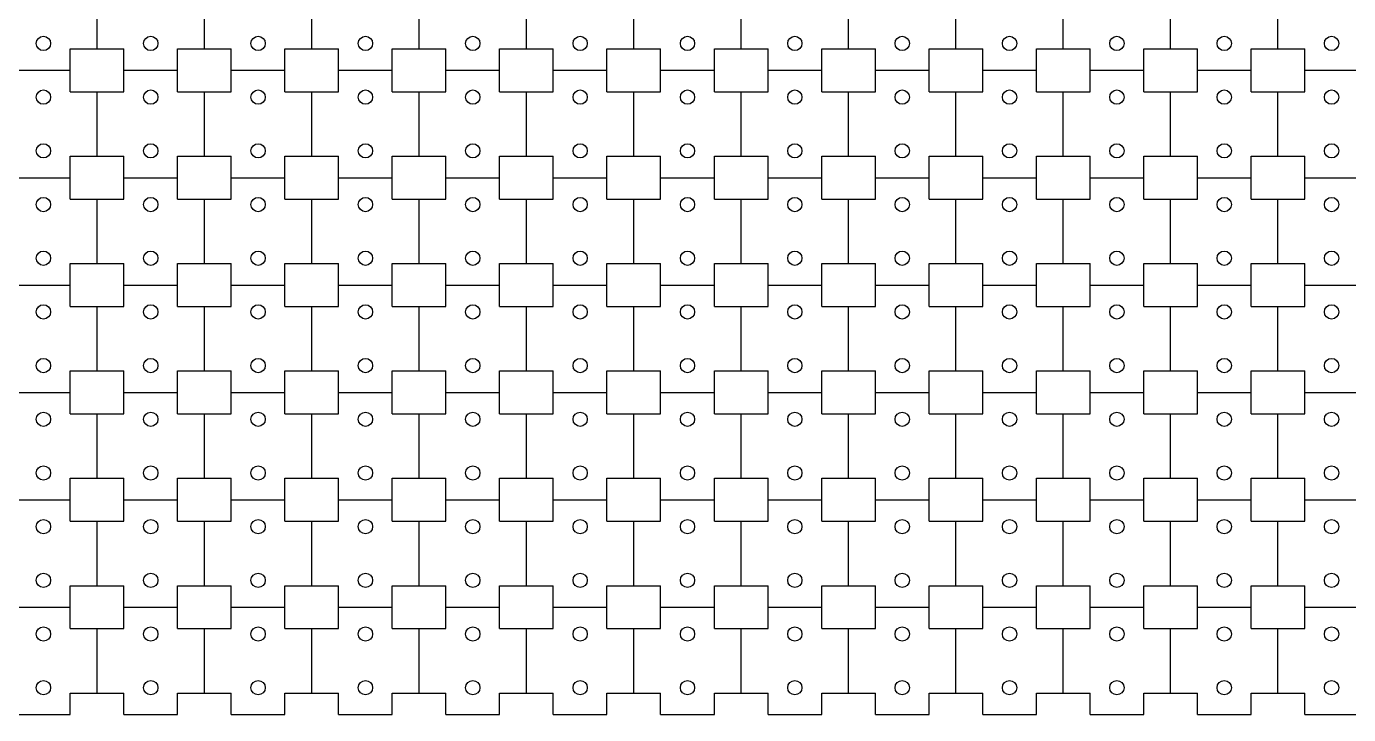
# Model space of a CAD drawing. Header units: millimetres. Extents: x 0 to 1500, y 0 to 750.
# Drawn here: x 370.2 to 739.8, y 0 to 192.2 of the extents above; entities that cross this region are included whole.
import ezdxf

# ---------------------------------------------------------------- set-up
doc = ezdxf.new("R2010")
doc.units = ezdxf.units.MM

msp = doc.modelspace()

# ---------------------------------------------------------------- linework, layer by layer
at = {"color": 7}
for p, q in [((390, 186), (390, 195)), ((420, 186), (420, 195)), ((450, 186), (450, 195)), ((480, 186), (480, 195)), ((510, 186), (510, 195)), ((540, 186), (540, 195)), ((570, 186), (570, 195)), ((600, 186), (600, 195)), ((630, 186), (630, 195)), ((660, 186), (660, 195)), ((690, 186), (690, 195)), ((720, 186), (720, 195)), ((382.5, 180), (382.5, 186)), ((382.5, 186), (390, 186)), ((390, 186), (397.5, 186)), ((397.5, 180), (397.5, 186)), ((412.5, 180), (412.5, 186)), ((412.5, 186), (420, 186)), ((420, 186), (427.5, 186)), ((427.5, 180), (427.5, 186)), ((442.5, 180), (442.5, 186)), ((442.5, 186), (450, 186)), ((450, 186), (457.5, 186)), ((457.5, 180), (457.5, 186)), ((472.5, 180), (472.5, 186)), ((472.5, 186), (480, 186)), ((480, 186), (487.5, 186)), ((487.5, 180), (487.5, 186)), ((502.5, 180), (502.5, 186)), ((502.5, 186), (510, 186)), ((510, 186), (517.5, 186)), ((517.5, 180), (517.5, 186)), ((532.5, 180), (532.5, 186)), ((532.5, 186), (540, 186)), ((540, 186), (547.5, 186)), ((547.5, 180), (547.5, 186)), ((562.5, 180), (562.5, 186)), ((562.5, 186), (570, 186)), ((570, 186), (577.5, 186)), ((577.5, 180), (577.5, 186)), ((592.5, 180), (592.5, 186)), ((592.5, 186), (600, 186)), ((600, 186), (607.5, 186)), ((607.5, 180), (607.5, 186)), ((622.5, 180), (622.5, 186)), ((622.5, 186), (630, 186)), ((630, 186), (637.5, 186)), ((637.5, 180), (637.5, 186)), ((652.5, 180), (652.5, 186)), ((652.5, 186), (660, 186)), ((660, 186), (667.5, 186)), ((667.5, 180), (667.5, 186)), ((682.5, 180), (682.5, 186)), ((682.5, 186), (690, 186)), ((690, 186), (697.5, 186)), ((697.5, 180), (697.5, 186)), ((712.5, 180), (712.5, 186)), ((712.5, 186), (720, 186)), ((720, 186), (727.5, 186)), ((727.5, 180), (727.5, 186)), ((367.5, 180), (375, 180)), ((375, 180), (382.5, 180)), ((382.5, 174), (382.5, 180)), ((397.5, 174), (397.5, 180)), ((397.5, 180), (405, 180)), ((405, 180), (412.5, 180)), ((412.5, 174), (412.5, 180)), ((427.5, 174), (427.5, 180)), ((427.5, 180), (435, 180)), ((435, 180), (442.5, 180)), ((442.5, 174), (442.5, 180)), ((457.5, 174), (457.5, 180)), ((457.5, 180), (465, 180)), ((465, 180), (472.5, 180)), ((472.5, 174), (472.5, 180)), ((487.5, 174), (487.5, 180)), ((487.5, 180), (495, 180)), ((495, 180), (502.5, 180)), ((502.5, 174), (502.5, 180)), ((517.5, 174), (517.5, 180)), ((517.5, 180), (525, 180)), ((525, 180), (532.5, 180)), ((532.5, 174), (532.5, 180)), ((547.5, 174), (547.5, 180)), ((547.5, 180), (555, 180)), ((555, 180), (562.5, 180)), ((562.5, 174), (562.5, 180)), ((577.5, 174), (577.5, 180)), ((577.5, 180), (585, 180)), ((585, 180), (592.5, 180)), ((592.5, 174), (592.5, 180)), ((607.5, 174), (607.5, 180)), ((607.5, 180), (615, 180)), ((615, 180), (622.5, 180)), ((622.5, 174), (622.5, 180)), ((637.5, 174), (637.5, 180)), ((637.5, 180), (645, 180)), ((645, 180), (652.5, 180)), ((652.5, 174), (652.5, 180)), ((667.5, 174), (667.5, 180)), ((667.5, 180), (675, 180)), ((675, 180), (682.5, 180)), ((682.5, 174), (682.5, 180)), ((697.5, 174), (697.5, 180)), ((697.5, 180), (705, 180)), ((705, 180), (712.5, 180)), ((712.5, 174), (712.5, 180)), ((727.5, 174), (727.5, 180)), ((727.5, 180), (735, 180)), ((735, 180), (742.5, 180)), ((382.5, 174), (390, 174)), ((390, 165), (390, 174)), ((390, 174), (397.5, 174)), ((412.5, 174), (420, 174)), ((420, 165), (420, 174)), ((420, 174), (427.5, 174)), ((442.5, 174), (450, 174)), ((450, 165), (450, 174)), ((450, 174), (457.5, 174)), ((472.5, 174), (480, 174)), ((480, 165), (480, 174)), ((480, 174), (487.5, 174)), ((502.5, 174), (510, 174)), ((510, 165), (510, 174)), ((510, 174), (517.5, 174)), ((532.5, 174), (540, 174)), ((540, 165), (540, 174)), ((540, 174), (547.5, 174)), ((562.5, 174), (570, 174)), ((570, 165), (570, 174)), ((570, 174), (577.5, 174)), ((592.5, 174), (600, 174)), ((600, 165), (600, 174)), ((600, 174), (607.5, 174)), ((622.5, 174), (630, 174)), ((630, 165), (630, 174)), ((630, 174), (637.5, 174)), ((652.5, 174), (660, 174)), ((660, 165), (660, 174)), ((660, 174), (667.5, 174)), ((682.5, 174), (690, 174)), ((690, 165), (690, 174)), ((690, 174), (697.5, 174)), ((712.5, 174), (720, 174)), ((720, 165), (720, 174)), ((720, 174), (727.5, 174)), ((390, 156), (390, 165)), ((420, 156), (420, 165)), ((450, 156), (450, 165)), ((480, 156), (480, 165)), ((510, 156), (510, 165)), ((540, 156), (540, 165)), ((570, 156), (570, 165)), ((600, 156), (600, 165)), ((630, 156), (630, 165)), ((660, 156), (660, 165)), ((690, 156), (690, 165)), ((720, 156), (720, 165)), ((382.5, 150), (382.5, 156)), ((382.5, 156), (390, 156)), ((390, 156), (397.5, 156)), ((397.5, 150), (397.5, 156)), ((412.5, 150), (412.5, 156)), ((412.5, 156), (420, 156)), ((420, 156), (427.5, 156)), ((427.5, 150), (427.5, 156)), ((442.5, 150), (442.5, 156)), ((442.5, 156), (450, 156)), ((450, 156), (457.5, 156)), ((457.5, 150), (457.5, 156)), ((472.5, 150), (472.5, 156)), ((472.5, 156), (480, 156)), ((480, 156), (487.5, 156)), ((487.5, 150), (487.5, 156)), ((502.5, 150), (502.5, 156)), ((502.5, 156), (510, 156)), ((510, 156), (517.5, 156)), ((517.5, 150), (517.5, 156)), ((532.5, 150), (532.5, 156)), ((532.5, 156), (540, 156)), ((540, 156), (547.5, 156)), ((547.5, 150), (547.5, 156)), ((562.5, 150), (562.5, 156)), ((562.5, 156), (570, 156)), ((570, 156), (577.5, 156)), ((577.5, 150), (577.5, 156)), ((592.5, 150), (592.5, 156)), ((592.5, 156), (600, 156)), ((600, 156), (607.5, 156)), ((607.5, 150), (607.5, 156)), ((622.5, 150), (622.5, 156)), ((622.5, 156), (630, 156)), ((630, 156), (637.5, 156)), ((637.5, 150), (637.5, 156)), ((652.5, 150), (652.5, 156)), ((652.5, 156), (660, 156)), ((660, 156), (667.5, 156)), ((667.5, 150), (667.5, 156)), ((682.5, 150), (682.5, 156)), ((682.5, 156), (690, 156)), ((690, 156), (697.5, 156)), ((697.5, 150), (697.5, 156)), ((712.5, 150), (712.5, 156)), ((712.5, 156), (720, 156)), ((720, 156), (727.5, 156)), ((727.5, 150), (727.5, 156)), ((367.5, 150), (375, 150)), ((375, 150), (382.5, 150)), ((382.5, 144), (382.5, 150)), ((397.5, 144), (397.5, 150)), ((397.5, 150), (405, 150)), ((405, 150), (412.5, 150)), ((412.5, 144), (412.5, 150)), ((427.5, 144), (427.5, 150)), ((427.5, 150), (435, 150)), ((435, 150), (442.5, 150)), ((442.5, 144), (442.5, 150)), ((457.5, 144), (457.5, 150)), ((457.5, 150), (465, 150)), ((465, 150), (472.5, 150)), ((472.5, 144), (472.5, 150)), ((487.5, 144), (487.5, 150)), ((487.5, 150), (495, 150)), ((495, 150), (502.5, 150)), ((502.5, 144), (502.5, 150)), ((517.5, 144), (517.5, 150)), ((517.5, 150), (525, 150)), ((525, 150), (532.5, 150)), ((532.5, 144), (532.5, 150)), ((547.5, 144), (547.5, 150)), ((547.5, 150), (555, 150)), ((555, 150), (562.5, 150)), ((562.5, 144), (562.5, 150)), ((577.5, 144), (577.5, 150)), ((577.5, 150), (585, 150)), ((585, 150), (592.5, 150)), ((592.5, 144), (592.5, 150)), ((607.5, 144), (607.5, 150)), ((607.5, 150), (615, 150)), ((615, 150), (622.5, 150)), ((622.5, 144), (622.5, 150)), ((637.5, 144), (637.5, 150)), ((637.5, 150), (645, 150)), ((645, 150), (652.5, 150)), ((652.5, 144), (652.5, 150)), ((667.5, 144), (667.5, 150)), ((667.5, 150), (675, 150)), ((675, 150), (682.5, 150)), ((682.5, 144), (682.5, 150)), ((697.5, 144), (697.5, 150)), ((697.5, 150), (705, 150)), ((705, 150), (712.5, 150)), ((712.5, 144), (712.5, 150)), ((727.5, 144), (727.5, 150)), ((727.5, 150), (735, 150)), ((735, 150), (742.5, 150)), ((382.5, 144), (390, 144)), ((390, 135), (390, 144)), ((390, 144), (397.5, 144)), ((412.5, 144), (420, 144)), ((420, 135), (420, 144)), ((420, 144), (427.5, 144)), ((442.5, 144), (450, 144)), ((450, 135), (450, 144)), ((450, 144), (457.5, 144)), ((472.5, 144), (480, 144)), ((480, 135), (480, 144)), ((480, 144), (487.5, 144)), ((502.5, 144), (510, 144)), ((510, 135), (510, 144)), ((510, 144), (517.5, 144)), ((532.5, 144), (540, 144)), ((540, 135), (540, 144)), ((540, 144), (547.5, 144)), ((562.5, 144), (570, 144)), ((570, 135), (570, 144)), ((570, 144), (577.5, 144)), ((592.5, 144), (600, 144)), ((600, 135), (600, 144)), ((600, 144), (607.5, 144)), ((622.5, 144), (630, 144)), ((630, 135), (630, 144)), ((630, 144), (637.5, 144)), ((652.5, 144), (660, 144)), ((660, 135), (660, 144)), ((660, 144), (667.5, 144)), ((682.5, 144), (690, 144)), ((690, 135), (690, 144)), ((690, 144), (697.5, 144)), ((712.5, 144), (720, 144)), ((720, 135), (720, 144)), ((720, 144), (727.5, 144)), ((390, 126), (390, 135)), ((420, 126), (420, 135)), ((450, 126), (450, 135)), ((480, 126), (480, 135)), ((510, 126), (510, 135)), ((540, 126), (540, 135)), ((570, 126), (570, 135)), ((600, 126), (600, 135)), ((630, 126), (630, 135)), ((660, 126), (660, 135)), ((690, 126), (690, 135)), ((720, 126), (720, 135)), ((382.5, 120), (382.5, 126)), ((382.5, 126), (390, 126)), ((390, 126), (397.5, 126)), ((397.5, 120), (397.5, 126)), ((412.5, 120), (412.5, 126)), ((412.5, 126), (420, 126)), ((420, 126), (427.5, 126)), ((427.5, 120), (427.5, 126)), ((442.5, 120), (442.5, 126)), ((442.5, 126), (450, 126)), ((450, 126), (457.5, 126)), ((457.5, 120), (457.5, 126)), ((472.5, 120), (472.5, 126)), ((472.5, 126), (480, 126)), ((480, 126), (487.5, 126)), ((487.5, 120), (487.5, 126)), ((502.5, 120), (502.5, 126)), ((502.5, 126), (510, 126)), ((510, 126), (517.5, 126)), ((517.5, 120), (517.5, 126)), ((532.5, 120), (532.5, 126)), ((532.5, 126), (540, 126)), ((540, 126), (547.5, 126)), ((547.5, 120), (547.5, 126)), ((562.5, 120), (562.5, 126)), ((562.5, 126), (570, 126)), ((570, 126), (577.5, 126)), ((577.5, 120), (577.5, 126)), ((592.5, 120), (592.5, 126)), ((592.5, 126), (600, 126)), ((600, 126), (607.5, 126)), ((607.5, 120), (607.5, 126)), ((622.5, 120), (622.5, 126)), ((622.5, 126), (630, 126)), ((630, 126), (637.5, 126)), ((637.5, 120), (637.5, 126)), ((652.5, 120), (652.5, 126)), ((652.5, 126), (660, 126)), ((660, 126), (667.5, 126)), ((667.5, 120), (667.5, 126)), ((682.5, 120), (682.5, 126)), ((682.5, 126), (690, 126)), ((690, 126), (697.5, 126)), ((697.5, 120), (697.5, 126)), ((712.5, 120), (712.5, 126)), ((712.5, 126), (720, 126)), ((720, 126), (727.5, 126)), ((727.5, 120), (727.5, 126)), ((367.5, 120), (375, 120)), ((375, 120), (382.5, 120)), ((382.5, 114), (382.5, 120)), ((397.5, 114), (397.5, 120)), ((397.5, 120), (405, 120)), ((405, 120), (412.5, 120)), ((412.5, 114), (412.5, 120)), ((427.5, 114), (427.5, 120)), ((427.5, 120), (435, 120)), ((435, 120), (442.5, 120)), ((442.5, 114), (442.5, 120)), ((457.5, 114), (457.5, 120)), ((457.5, 120), (465, 120)), ((465, 120), (472.5, 120)), ((472.5, 114), (472.5, 120)), ((487.5, 114), (487.5, 120)), ((487.5, 120), (495, 120)), ((495, 120), (502.5, 120)), ((502.5, 114), (502.5, 120)), ((517.5, 114), (517.5, 120)), ((517.5, 120), (525, 120)), ((525, 120), (532.5, 120)), ((532.5, 114), (532.5, 120)), ((547.5, 114), (547.5, 120)), ((547.5, 120), (555, 120)), ((555, 120), (562.5, 120)), ((562.5, 114), (562.5, 120)), ((577.5, 114), (577.5, 120)), ((577.5, 120), (585, 120)), ((585, 120), (592.5, 120)), ((592.5, 114), (592.5, 120)), ((607.5, 114), (607.5, 120)), ((607.5, 120), (615, 120)), ((615, 120), (622.5, 120)), ((622.5, 114), (622.5, 120)), ((637.5, 114), (637.5, 120)), ((637.5, 120), (645, 120)), ((645, 120), (652.5, 120)), ((652.5, 114), (652.5, 120)), ((667.5, 114), (667.5, 120)), ((667.5, 120), (675, 120)), ((675, 120), (682.5, 120)), ((682.5, 114), (682.5, 120)), ((697.5, 114), (697.5, 120)), ((697.5, 120), (705, 120)), ((705, 120), (712.5, 120)), ((712.5, 114), (712.5, 120)), ((727.5, 114), (727.5, 120)), ((727.5, 120), (735, 120)), ((735, 120), (742.5, 120)), ((382.5, 114), (390, 114)), ((390, 105), (390, 114)), ((390, 114), (397.5, 114)), ((412.5, 114), (420, 114)), ((420, 105), (420, 114)), ((420, 114), (427.5, 114)), ((442.5, 114), (450, 114)), ((450, 105), (450, 114)), ((450, 114), (457.5, 114)), ((472.5, 114), (480, 114)), ((480, 105), (480, 114)), ((480, 114), (487.5, 114)), ((502.5, 114), (510, 114)), ((510, 105), (510, 114)), ((510, 114), (517.5, 114)), ((532.5, 114), (540, 114)), ((540, 105), (540, 114)), ((540, 114), (547.5, 114)), ((562.5, 114), (570, 114)), ((570, 105), (570, 114)), ((570, 114), (577.5, 114)), ((592.5, 114), (600, 114)), ((600, 105), (600, 114)), ((600, 114), (607.5, 114)), ((622.5, 114), (630, 114)), ((630, 105), (630, 114)), ((630, 114), (637.5, 114)), ((652.5, 114), (660, 114)), ((660, 105), (660, 114)), ((660, 114), (667.5, 114)), ((682.5, 114), (690, 114)), ((690, 105), (690, 114)), ((690, 114), (697.5, 114)), ((712.5, 114), (720, 114)), ((720, 105), (720, 114)), ((720, 114), (727.5, 114)), ((390, 96), (390, 105)), ((420, 96), (420, 105)), ((450, 96), (450, 105)), ((480, 96), (480, 105)), ((510, 96), (510, 105)), ((540, 96), (540, 105)), ((570, 96), (570, 105)), ((600, 96), (600, 105)), ((630, 96), (630, 105)), ((660, 96), (660, 105)), ((690, 96), (690, 105)), ((720, 96), (720, 105)), ((382.5, 90), (382.5, 96)), ((382.5, 96), (390, 96)), ((390, 96), (397.5, 96)), ((397.5, 90), (397.5, 96)), ((412.5, 90), (412.5, 96)), ((412.5, 96), (420, 96)), ((420, 96), (427.5, 96)), ((427.5, 90), (427.5, 96)), ((442.5, 90), (442.5, 96)), ((442.5, 96), (450, 96)), ((450, 96), (457.5, 96)), ((457.5, 90), (457.5, 96)), ((472.5, 90), (472.5, 96)), ((472.5, 96), (480, 96)), ((480, 96), (487.5, 96)), ((487.5, 90), (487.5, 96)), ((502.5, 90), (502.5, 96)), ((502.5, 96), (510, 96)), ((510, 96), (517.5, 96)), ((517.5, 90), (517.5, 96)), ((532.5, 90), (532.5, 96)), ((532.5, 96), (540, 96)), ((540, 96), (547.5, 96)), ((547.5, 90), (547.5, 96)), ((562.5, 90), (562.5, 96)), ((562.5, 96), (570, 96)), ((570, 96), (577.5, 96)), ((577.5, 90), (577.5, 96)), ((592.5, 90), (592.5, 96)), ((592.5, 96), (600, 96)), ((600, 96), (607.5, 96)), ((607.5, 90), (607.5, 96)), ((622.5, 90), (622.5, 96)), ((622.5, 96), (630, 96)), ((630, 96), (637.5, 96)), ((637.5, 90), (637.5, 96)), ((652.5, 90), (652.5, 96)), ((652.5, 96), (660, 96)), ((660, 96), (667.5, 96)), ((667.5, 90), (667.5, 96)), ((682.5, 90), (682.5, 96)), ((682.5, 96), (690, 96)), ((690, 96), (697.5, 96)), ((697.5, 90), (697.5, 96)), ((712.5, 90), (712.5, 96)), ((712.5, 96), (720, 96)), ((720, 96), (727.5, 96)), ((727.5, 90), (727.5, 96)), ((367.5, 90), (375, 90)), ((375, 90), (382.5, 90)), ((382.5, 84), (382.5, 90)), ((397.5, 84), (397.5, 90)), ((397.5, 90), (405, 90)), ((405, 90), (412.5, 90)), ((412.5, 84), (412.5, 90)), ((427.5, 84), (427.5, 90)), ((427.5, 90), (435, 90)), ((435, 90), (442.5, 90)), ((442.5, 84), (442.5, 90)), ((457.5, 84), (457.5, 90)), ((457.5, 90), (465, 90)), ((465, 90), (472.5, 90)), ((472.5, 84), (472.5, 90)), ((487.5, 84), (487.5, 90)), ((487.5, 90), (495, 90)), ((495, 90), (502.5, 90)), ((502.5, 84), (502.5, 90)), ((517.5, 84), (517.5, 90)), ((517.5, 90), (525, 90)), ((525, 90), (532.5, 90)), ((532.5, 84), (532.5, 90)), ((547.5, 84), (547.5, 90)), ((547.5, 90), (555, 90)), ((555, 90), (562.5, 90)), ((562.5, 84), (562.5, 90)), ((577.5, 84), (577.5, 90)), ((577.5, 90), (585, 90)), ((585, 90), (592.5, 90)), ((592.5, 84), (592.5, 90)), ((607.5, 84), (607.5, 90)), ((607.5, 90), (615, 90)), ((615, 90), (622.5, 90)), ((622.5, 84), (622.5, 90)), ((637.5, 84), (637.5, 90)), ((637.5, 90), (645, 90)), ((645, 90), (652.5, 90)), ((652.5, 84), (652.5, 90)), ((667.5, 84), (667.5, 90)), ((667.5, 90), (675, 90)), ((675, 90), (682.5, 90)), ((682.5, 84), (682.5, 90)), ((697.5, 84), (697.5, 90)), ((697.5, 90), (705, 90)), ((705, 90), (712.5, 90)), ((712.5, 84), (712.5, 90)), ((727.5, 84), (727.5, 90)), ((727.5, 90), (735, 90)), ((735, 90), (742.5, 90)), ((382.5, 84), (390, 84)), ((390, 75), (390, 84)), ((390, 84), (397.5, 84)), ((412.5, 84), (420, 84)), ((420, 75), (420, 84)), ((420, 84), (427.5, 84)), ((442.5, 84), (450, 84)), ((450, 75), (450, 84)), ((450, 84), (457.5, 84)), ((472.5, 84), (480, 84)), ((480, 75), (480, 84)), ((480, 84), (487.5, 84)), ((502.5, 84), (510, 84)), ((510, 75), (510, 84)), ((510, 84), (517.5, 84)), ((532.5, 84), (540, 84)), ((540, 75), (540, 84)), ((540, 84), (547.5, 84)), ((562.5, 84), (570, 84)), ((570, 75), (570, 84)), ((570, 84), (577.5, 84)), ((592.5, 84), (600, 84)), ((600, 75), (600, 84)), ((600, 84), (607.5, 84)), ((622.5, 84), (630, 84)), ((630, 75), (630, 84)), ((630, 84), (637.5, 84)), ((652.5, 84), (660, 84)), ((660, 75), (660, 84)), ((660, 84), (667.5, 84)), ((682.5, 84), (690, 84)), ((690, 75), (690, 84)), ((690, 84), (697.5, 84)), ((712.5, 84), (720, 84)), ((720, 75), (720, 84)), ((720, 84), (727.5, 84)), ((390, 66), (390, 75)), ((420, 66), (420, 75)), ((450, 66), (450, 75)), ((480, 66), (480, 75)), ((510, 66), (510, 75)), ((540, 66), (540, 75)), ((570, 66), (570, 75)), ((600, 66), (600, 75)), ((630, 66), (630, 75)), ((660, 66), (660, 75)), ((690, 66), (690, 75)), ((720, 66), (720, 75)), ((382.5, 60), (382.5, 66)), ((382.5, 66), (390, 66)), ((390, 66), (397.5, 66)), ((397.5, 60), (397.5, 66)), ((412.5, 60), (412.5, 66)), ((412.5, 66), (420, 66)), ((420, 66), (427.5, 66)), ((427.5, 60), (427.5, 66)), ((442.5, 60), (442.5, 66)), ((442.5, 66), (450, 66)), ((450, 66), (457.5, 66)), ((457.5, 60), (457.5, 66)), ((472.5, 60), (472.5, 66)), ((472.5, 66), (480, 66)), ((480, 66), (487.5, 66)), ((487.5, 60), (487.5, 66)), ((502.5, 60), (502.5, 66)), ((502.5, 66), (510, 66)), ((510, 66), (517.5, 66)), ((517.5, 60), (517.5, 66)), ((532.5, 60), (532.5, 66)), ((532.5, 66), (540, 66)), ((540, 66), (547.5, 66)), ((547.5, 60), (547.5, 66)), ((562.5, 60), (562.5, 66)), ((562.5, 66), (570, 66)), ((570, 66), (577.5, 66)), ((577.5, 60), (577.5, 66)), ((592.5, 60), (592.5, 66)), ((592.5, 66), (600, 66)), ((600, 66), (607.5, 66)), ((607.5, 60), (607.5, 66)), ((622.5, 60), (622.5, 66)), ((622.5, 66), (630, 66)), ((630, 66), (637.5, 66)), ((637.5, 60), (637.5, 66)), ((652.5, 60), (652.5, 66)), ((652.5, 66), (660, 66)), ((660, 66), (667.5, 66)), ((667.5, 60), (667.5, 66)), ((682.5, 60), (682.5, 66)), ((682.5, 66), (690, 66)), ((690, 66), (697.5, 66)), ((697.5, 60), (697.5, 66)), ((712.5, 60), (712.5, 66)), ((712.5, 66), (720, 66)), ((720, 66), (727.5, 66)), ((727.5, 60), (727.5, 66)), ((367.5, 60), (375, 60)), ((375, 60), (382.5, 60)), ((382.5, 54), (382.5, 60)), ((397.5, 54), (397.5, 60)), ((397.5, 60), (405, 60)), ((405, 60), (412.5, 60)), ((412.5, 54), (412.5, 60)), ((427.5, 54), (427.5, 60)), ((427.5, 60), (435, 60)), ((435, 60), (442.5, 60)), ((442.5, 54), (442.5, 60)), ((457.5, 54), (457.5, 60)), ((457.5, 60), (465, 60)), ((465, 60), (472.5, 60)), ((472.5, 54), (472.5, 60)), ((487.5, 54), (487.5, 60)), ((487.5, 60), (495, 60)), ((495, 60), (502.5, 60)), ((502.5, 54), (502.5, 60)), ((517.5, 54), (517.5, 60)), ((517.5, 60), (525, 60)), ((525, 60), (532.5, 60)), ((532.5, 54), (532.5, 60)), ((547.5, 54), (547.5, 60)), ((547.5, 60), (555, 60)), ((555, 60), (562.5, 60)), ((562.5, 54), (562.5, 60)), ((577.5, 54), (577.5, 60)), ((577.5, 60), (585, 60)), ((585, 60), (592.5, 60)), ((592.5, 54), (592.5, 60)), ((607.5, 54), (607.5, 60)), ((607.5, 60), (615, 60)), ((615, 60), (622.5, 60)), ((622.5, 54), (622.5, 60)), ((637.5, 54), (637.5, 60)), ((637.5, 60), (645, 60)), ((645, 60), (652.5, 60)), ((652.5, 54), (652.5, 60)), ((667.5, 54), (667.5, 60)), ((667.5, 60), (675, 60)), ((675, 60), (682.5, 60)), ((682.5, 54), (682.5, 60)), ((697.5, 54), (697.5, 60)), ((697.5, 60), (705, 60)), ((705, 60), (712.5, 60)), ((712.5, 54), (712.5, 60)), ((727.5, 54), (727.5, 60)), ((727.5, 60), (735, 60)), ((735, 60), (742.5, 60)), ((382.5, 54), (390, 54)), ((390, 45), (390, 54)), ((390, 54), (397.5, 54)), ((412.5, 54), (420, 54)), ((420, 45), (420, 54)), ((420, 54), (427.5, 54)), ((442.5, 54), (450, 54)), ((450, 45), (450, 54)), ((450, 54), (457.5, 54)), ((472.5, 54), (480, 54)), ((480, 45), (480, 54)), ((480, 54), (487.5, 54)), ((502.5, 54), (510, 54)), ((510, 45), (510, 54)), ((510, 54), (517.5, 54)), ((532.5, 54), (540, 54)), ((540, 45), (540, 54)), ((540, 54), (547.5, 54)), ((562.5, 54), (570, 54)), ((570, 45), (570, 54)), ((570, 54), (577.5, 54)), ((592.5, 54), (600, 54)), ((600, 45), (600, 54)), ((600, 54), (607.5, 54)), ((622.5, 54), (630, 54)), ((630, 45), (630, 54)), ((630, 54), (637.5, 54)), ((652.5, 54), (660, 54)), ((660, 45), (660, 54)), ((660, 54), (667.5, 54)), ((682.5, 54), (690, 54)), ((690, 45), (690, 54)), ((690, 54), (697.5, 54)), ((712.5, 54), (720, 54)), ((720, 45), (720, 54)), ((720, 54), (727.5, 54)), ((390, 36), (390, 45)), ((420, 36), (420, 45)), ((450, 36), (450, 45)), ((480, 36), (480, 45)), ((510, 36), (510, 45)), ((540, 36), (540, 45)), ((570, 36), (570, 45)), ((600, 36), (600, 45)), ((630, 36), (630, 45)), ((660, 36), (660, 45)), ((690, 36), (690, 45)), ((720, 36), (720, 45)), ((382.5, 30), (382.5, 36)), ((382.5, 36), (390, 36)), ((390, 36), (397.5, 36)), ((397.5, 30), (397.5, 36)), ((412.5, 30), (412.5, 36)), ((412.5, 36), (420, 36)), ((420, 36), (427.5, 36)), ((427.5, 30), (427.5, 36)), ((442.5, 30), (442.5, 36)), ((442.5, 36), (450, 36)), ((450, 36), (457.5, 36)), ((457.5, 30), (457.5, 36)), ((472.5, 30), (472.5, 36)), ((472.5, 36), (480, 36)), ((480, 36), (487.5, 36)), ((487.5, 30), (487.5, 36)), ((502.5, 30), (502.5, 36)), ((502.5, 36), (510, 36)), ((510, 36), (517.5, 36)), ((517.5, 30), (517.5, 36)), ((532.5, 30), (532.5, 36)), ((532.5, 36), (540, 36)), ((540, 36), (547.5, 36)), ((547.5, 30), (547.5, 36)), ((562.5, 30), (562.5, 36)), ((562.5, 36), (570, 36)), ((570, 36), (577.5, 36)), ((577.5, 30), (577.5, 36)), ((592.5, 30), (592.5, 36)), ((592.5, 36), (600, 36)), ((600, 36), (607.5, 36)), ((607.5, 30), (607.5, 36)), ((622.5, 30), (622.5, 36)), ((622.5, 36), (630, 36)), ((630, 36), (637.5, 36)), ((637.5, 30), (637.5, 36)), ((652.5, 30), (652.5, 36)), ((652.5, 36), (660, 36)), ((660, 36), (667.5, 36)), ((667.5, 30), (667.5, 36)), ((682.5, 30), (682.5, 36)), ((682.5, 36), (690, 36)), ((690, 36), (697.5, 36)), ((697.5, 30), (697.5, 36)), ((712.5, 30), (712.5, 36)), ((712.5, 36), (720, 36)), ((720, 36), (727.5, 36)), ((727.5, 30), (727.5, 36)), ((367.5, 30), (375, 30)), ((375, 30), (382.5, 30)), ((382.5, 24), (382.5, 30)), ((397.5, 24), (397.5, 30)), ((397.5, 30), (405, 30)), ((405, 30), (412.5, 30)), ((412.5, 24), (412.5, 30)), ((427.5, 24), (427.5, 30)), ((427.5, 30), (435, 30)), ((435, 30), (442.5, 30)), ((442.5, 24), (442.5, 30)), ((457.5, 24), (457.5, 30)), ((457.5, 30), (465, 30)), ((465, 30), (472.5, 30)), ((472.5, 24), (472.5, 30)), ((487.5, 24), (487.5, 30)), ((487.5, 30), (495, 30)), ((495, 30), (502.5, 30)), ((502.5, 24), (502.5, 30)), ((517.5, 24), (517.5, 30)), ((517.5, 30), (525, 30)), ((525, 30), (532.5, 30)), ((532.5, 24), (532.5, 30)), ((547.5, 24), (547.5, 30)), ((547.5, 30), (555, 30)), ((555, 30), (562.5, 30)), ((562.5, 24), (562.5, 30)), ((577.5, 24), (577.5, 30)), ((577.5, 30), (585, 30)), ((585, 30), (592.5, 30)), ((592.5, 24), (592.5, 30)), ((607.5, 24), (607.5, 30)), ((607.5, 30), (615, 30)), ((615, 30), (622.5, 30)), ((622.5, 24), (622.5, 30)), ((637.5, 24), (637.5, 30)), ((637.5, 30), (645, 30)), ((645, 30), (652.5, 30)), ((652.5, 24), (652.5, 30)), ((667.5, 24), (667.5, 30)), ((667.5, 30), (675, 30)), ((675, 30), (682.5, 30)), ((682.5, 24), (682.5, 30)), ((697.5, 24), (697.5, 30)), ((697.5, 30), (705, 30)), ((705, 30), (712.5, 30)), ((712.5, 24), (712.5, 30)), ((727.5, 24), (727.5, 30)), ((727.5, 30), (735, 30)), ((735, 30), (742.5, 30)), ((382.5, 24), (390, 24)), ((390, 15), (390, 24)), ((390, 24), (397.5, 24)), ((412.5, 24), (420, 24)), ((420, 15), (420, 24)), ((420, 24), (427.5, 24)), ((442.5, 24), (450, 24)), ((450, 15), (450, 24)), ((450, 24), (457.5, 24)), ((472.5, 24), (480, 24)), ((480, 15), (480, 24)), ((480, 24), (487.5, 24)), ((502.5, 24), (510, 24)), ((510, 15), (510, 24)), ((510, 24), (517.5, 24)), ((532.5, 24), (540, 24)), ((540, 15), (540, 24)), ((540, 24), (547.5, 24)), ((562.5, 24), (570, 24)), ((570, 15), (570, 24)), ((570, 24), (577.5, 24)), ((592.5, 24), (600, 24)), ((600, 15), (600, 24)), ((600, 24), (607.5, 24)), ((622.5, 24), (630, 24)), ((630, 15), (630, 24)), ((630, 24), (637.5, 24)), ((652.5, 24), (660, 24)), ((660, 15), (660, 24)), ((660, 24), (667.5, 24)), ((682.5, 24), (690, 24)), ((690, 15), (690, 24)), ((690, 24), (697.5, 24)), ((712.5, 24), (720, 24)), ((720, 15), (720, 24)), ((720, 24), (727.5, 24)), ((390, 6), (390, 15)), ((420, 6), (420, 15)), ((450, 6), (450, 15)), ((480, 6), (480, 15)), ((510, 6), (510, 15)), ((540, 6), (540, 15)), ((570, 6), (570, 15)), ((600, 6), (600, 15)), ((630, 6), (630, 15)), ((660, 6), (660, 15)), ((690, 6), (690, 15)), ((720, 6), (720, 15)), ((382.5, 0), (382.5, 6)), ((382.5, 6), (390, 6)), ((390, 6), (397.5, 6)), ((397.5, 0), (397.5, 6)), ((412.5, 0), (412.5, 6)), ((412.5, 6), (420, 6)), ((420, 6), (427.5, 6)), ((427.5, 0), (427.5, 6)), ((442.5, 0), (442.5, 6)), ((442.5, 6), (450, 6)), ((450, 6), (457.5, 6)), ((457.5, 0), (457.5, 6)), ((472.5, 0), (472.5, 6)), ((472.5, 6), (480, 6)), ((480, 6), (487.5, 6)), ((487.5, 0), (487.5, 6)), ((502.5, 0), (502.5, 6)), ((502.5, 6), (510, 6)), ((510, 6), (517.5, 6)), ((517.5, 0), (517.5, 6)), ((532.5, 0), (532.5, 6)), ((532.5, 6), (540, 6)), ((540, 6), (547.5, 6)), ((547.5, 0), (547.5, 6)), ((562.5, 0), (562.5, 6)), ((562.5, 6), (570, 6)), ((570, 6), (577.5, 6)), ((577.5, 0), (577.5, 6)), ((592.5, 0), (592.5, 6)), ((592.5, 6), (600, 6)), ((600, 6), (607.5, 6)), ((607.5, 0), (607.5, 6)), ((622.5, 0), (622.5, 6)), ((622.5, 6), (630, 6)), ((630, 6), (637.5, 6)), ((637.5, 0), (637.5, 6)), ((652.5, 0), (652.5, 6)), ((652.5, 6), (660, 6)), ((660, 6), (667.5, 6)), ((667.5, 0), (667.5, 6)), ((682.5, 0), (682.5, 6)), ((682.5, 6), (690, 6)), ((690, 6), (697.5, 6)), ((697.5, 0), (697.5, 6)), ((712.5, 0), (712.5, 6)), ((712.5, 6), (720, 6)), ((720, 6), (727.5, 6)), ((727.5, 0), (727.5, 6)), ((367.5, 0), (375, 0)), ((375, 0), (382.5, 0)), ((397.5, 0), (405, 0)), ((405, 0), (412.5, 0)), ((427.5, 0), (435, 0)), ((435, 0), (442.5, 0)), ((457.5, 0), (465, 0)), ((465, 0), (472.5, 0)), ((487.5, 0), (495, 0)), ((495, 0), (502.5, 0)), ((517.5, 0), (525, 0)), ((525, 0), (532.5, 0)), ((547.5, 0), (555, 0)), ((555, 0), (562.5, 0)), ((577.5, 0), (585, 0)), ((585, 0), (592.5, 0)), ((607.5, 0), (615, 0)), ((615, 0), (622.5, 0)), ((637.5, 0), (645, 0)), ((645, 0), (652.5, 0)), ((667.5, 0), (675, 0)), ((675, 0), (682.5, 0)), ((697.5, 0), (705, 0)), ((705, 0), (712.5, 0)), ((727.5, 0), (735, 0)), ((735, 0), (742.5, 0))]:
    msp.add_line(p, q, dxfattribs=at)
at = {"color": 1}
for centre in [(375, 187.5), (405, 187.5), (435, 187.5), (465, 187.5), (495, 187.5), (525, 187.5), (555, 187.5), (585, 187.5), (615, 187.5), (645, 187.5), (675, 187.5), (705, 187.5), (735, 187.5), (375, 172.5), (405, 172.5), (435, 172.5), (465, 172.5), (495, 172.5), (525, 172.5), (555, 172.5), (585, 172.5), (615, 172.5), (645, 172.5), (675, 172.5), (705, 172.5), (735, 172.5), (375, 157.5), (405, 157.5), (435, 157.5), (465, 157.5), (495, 157.5), (525, 157.5), (555, 157.5), (585, 157.5), (615, 157.5), (645, 157.5), (675, 157.5), (705, 157.5), (735, 157.5), (375, 142.5), (405, 142.5), (435, 142.5), (465, 142.5), (495, 142.5), (525, 142.5), (555, 142.5), (585, 142.5), (615, 142.5), (645, 142.5), (675, 142.5), (705, 142.5), (735, 142.5), (375, 127.5), (405, 127.5), (435, 127.5), (465, 127.5), (495, 127.5), (525, 127.5), (555, 127.5), (585, 127.5), (615, 127.5), (645, 127.5), (675, 127.5), (705, 127.5), (735, 127.5), (375, 112.5), (405, 112.5), (435, 112.5), (465, 112.5), (495, 112.5), (525, 112.5), (555, 112.5), (585, 112.5), (615, 112.5), (645, 112.5), (675, 112.5), (705, 112.5), (735, 112.5), (375, 97.5), (405, 97.5), (435, 97.5), (465, 97.5), (495, 97.5), (525, 97.5), (555, 97.5), (585, 97.5), (615, 97.5), (645, 97.5), (675, 97.5), (705, 97.5), (735, 97.5), (375, 82.5), (405, 82.5), (435, 82.5), (465, 82.5), (495, 82.5), (525, 82.5), (555, 82.5), (585, 82.5), (615, 82.5), (645, 82.5), (675, 82.5), (705, 82.5), (735, 82.5), (375, 67.5), (405, 67.5), (435, 67.5), (465, 67.5), (495, 67.5), (525, 67.5), (555, 67.5), (585, 67.5), (615, 67.5), (645, 67.5), (675, 67.5), (705, 67.5), (735, 67.5), (375, 52.5), (405, 52.5), (435, 52.5), (465, 52.5), (495, 52.5), (525, 52.5), (555, 52.5), (585, 52.5), (615, 52.5), (645, 52.5), (675, 52.5), (705, 52.5), (735, 52.5), (375, 37.5), (405, 37.5), (435, 37.5), (465, 37.5), (495, 37.5), (525, 37.5), (555, 37.5), (585, 37.5), (615, 37.5), (645, 37.5), (675, 37.5), (705, 37.5), (735, 37.5), (375, 22.5), (405, 22.5), (435, 22.5), (465, 22.5), (495, 22.5), (525, 22.5), (555, 22.5), (585, 22.5), (615, 22.5), (645, 22.5), (675, 22.5), (705, 22.5), (735, 22.5), (375, 7.5), (405, 7.5), (435, 7.5), (465, 7.5), (495, 7.5), (525, 7.5), (555, 7.5), (585, 7.5), (615, 7.5), (645, 7.5), (675, 7.5), (705, 7.5), (735, 7.5)]:
    msp.add_circle(centre, 2, dxfattribs=at)

doc.saveas('drawing.dxf')
